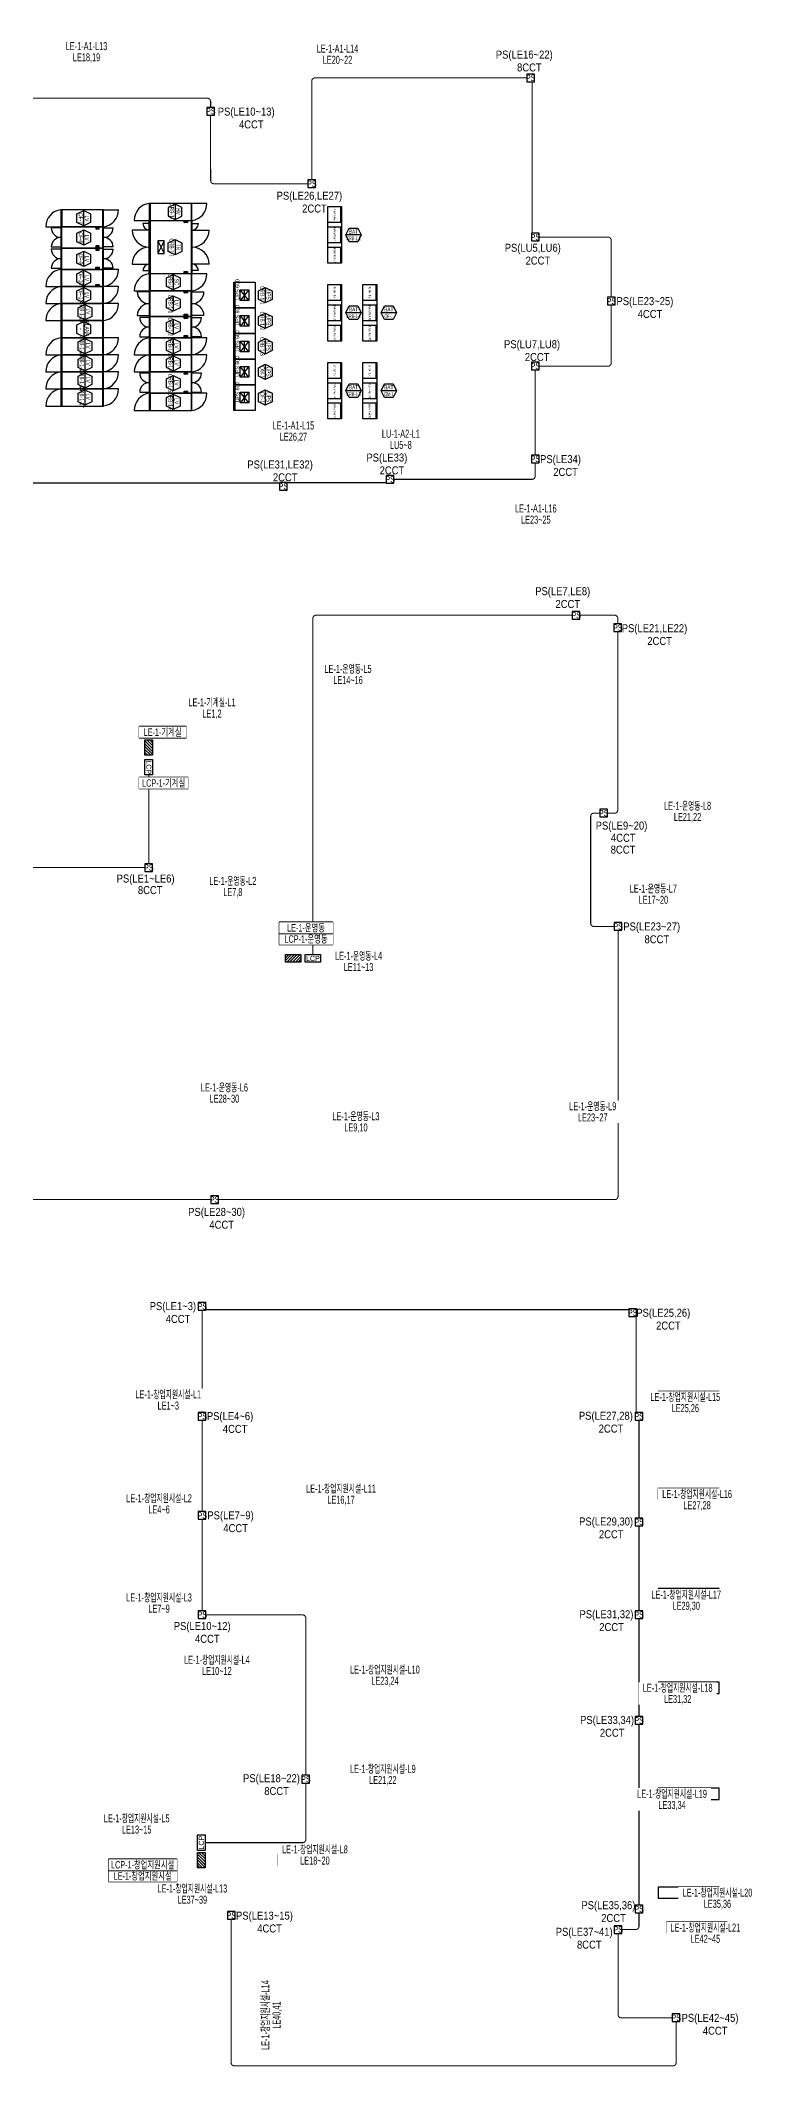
# Model space of a CAD drawing. Header units: millimetres. Extents: x 39625 to 501091, y -351975 to 836145.
# Drawn here: x 144204 to 177737, y -320693 to -225763 of the extents above; entities that cross this region are included whole.
import ezdxf
from ezdxf.enums import TextEntityAlignment as Align

# ---------------------------------------------------------------- set-up
doc = ezdxf.new("R2010")
doc.units = ezdxf.units.MM
doc.header["$LTSCALE"] = 150
doc.set_wipeout_variables(frame=1)
doc.linetypes.add('HIDDEN', pattern=[9.525, 6.35, -3.175])
for name, color, linetype in [('------01 Distribution Panel', 3, 'Continuous'), ('------02 Etc Panel', 3, 'Continuous'), ('------04 Lighting Switch', 2, 'Continuous'), ('-----30 Text', 2, 'Continuous'), ('-----33 Equipment', 8, 'Continuous')]:
    doc.layers.add(name, color=color, linetype=linetype)
doc.styles.add('ELEC', font='Dotum.ttf')

# ---------------------------------------------------------------- blocks, each defined once
blk = doc.blocks.new('12345')
at = {"layer": '-----33 Equipment'}
for p, q in [((397454, 122711, 0), (397454, 121911, 0)), ((399454, 122711, 0), (397454, 122711, 0)), ((397494, 122711), (397494, 121911)), ((398206, 122510, 0), (398526, 122669, 0)), ((398206, 122109, 0), (398206, 122510, 0)), ((398526, 121949, 0), (398526, 122669, 0)), ((398526, 122669, 0), (398846, 122510, 0)), ((398846, 122510, 0), (398846, 122109, 0)), ((399412, 122711), (399412, 121911)), ((399454, 121911, 0), (399454, 122711, 0)), ((399454, 122711, 0), (400154, 122711, 0)), ((401596, 123008, 0), (401596, 122208, 0)), ((403596, 123008, 0), (401596, 123008, 0)), ((401636, 123008), (401636, 122208)), ((402804, 122968), (402484, 122809)), ((402484, 122809), (402484, 122408)), ((402804, 122968), (402804, 122248)), ((403124, 122809), (402804, 122968)), ((403124, 122408), (403124, 122809)), ((403554, 123008), (403554, 122208)), ((403596, 122208, 0), (403596, 123008, 0)), ((404296, 123008), (403596, 123008)), ((409954, 122855), (410604, 122855)), ((409954, 120205), (409954, 122855)), ((410574, 122105), (410574, 122855)), ((410604, 122855), (410604, 120205)), ((396754, 121911, 0), (397454, 121911, 0)), ((397454, 121859, 0), (397006, 121859, 0)), ((397454, 121911, 0), (399454, 121911, 0)), ((399454, 121911, 0), (397454, 121911, 0)), ((397454, 121911, 0), (397454, 120911, 0)), ((397496, 120911), (397496, 121911)), ((398526, 121949, 0), (398206, 122109, 0)), ((398206, 121610, 0), (398526, 121769, 0)), ((398206, 121209, 0), (398206, 121610, 0)), ((398846, 122109, 0), (398526, 121949, 0)), ((398526, 121049, 0), (398526, 121769, 0)), ((398526, 121769, 0), (398846, 121610, 0)), ((398846, 121610, 0), (398846, 121209, 0)), ((399244, 121861, 0), (399094, 121861, 0)), ((399094, 121861, 0), (399094, 121811, 0)), ((399094, 121811), (399244, 121861)), ((399094, 121861), (399244, 121811)), ((399094, 121811, 0), (399244, 121811, 0)), ((399244, 121811, 0), (399244, 121861, 0)), ((399412, 121911), (399412, 120911)), ((399454, 120911, 0), (399454, 121911, 0)), ((399454, 121859, 0), (399902, 121859, 0)), ((401596, 121758), (400796, 121758)), ((400896, 122208), (401596, 122208)), ((401596, 122058), (401296, 122058)), ((401596, 122208, 0), (403596, 122208, 0)), ((401596, 119708, 0), (401596, 122208, 0)), ((401596, 122208, 0), (403596, 122208, 0)), ((401640, 122208), (401640, 119708)), ((402484, 122408), (402804, 122248)), ((402804, 122248), (403124, 122408)), ((403236, 122108, 0), (403236, 122158, 0)), ((403236, 122158, 0), (403386, 122158, 0)), ((403236, 122158), (403386, 122108)), ((403236, 122108), (403386, 122158)), ((403386, 122108, 0), (403236, 122108, 0)), ((403386, 122158, 0), (403386, 122108, 0)), ((403554, 122208), (403554, 119708)), ((403596, 122208, 0), (403596, 119708, 0)), ((403596, 122058), (403896, 122058)), ((403596, 121758), (404396, 121758)), ((410574, 121155), (410574, 121905)), ((410804, 121530), (410963, 121850)), ((411524, 121530), (410804, 121530)), ((410963, 121210), (410804, 121530)), ((410963, 121850), (411364, 121850)), ((411364, 121850), (411524, 121530)), ((411524, 121530), (411364, 121210)), ((397006, 120963, 0), (397454, 120963, 0)), ((397454, 120859, 0), (397006, 120859, 0)), ((397454, 120911, 0), (399454, 120911, 0)), ((399454, 120911, 0), (397454, 120911, 0)), ((397454, 120911, 0), (397454, 119911, 0)), ((397496, 119911), (397496, 120911)), ((398526, 121049, 0), (398206, 121209, 0)), ((398206, 120610, 0), (398526, 120769, 0)), ((398206, 120209, 0), (398206, 120610, 0)), ((398846, 121209, 0), (398526, 121049, 0)), ((398526, 120049, 0), (398526, 120769, 0)), ((398526, 120769, 0), (398846, 120610, 0)), ((398846, 120610, 0), (398846, 120209, 0)), ((399244, 121011, 0), (399094, 121011, 0)), ((399094, 121011, 0), (399094, 120961, 0)), ((399094, 120961), (399244, 121011)), ((399094, 121011), (399244, 120961)), ((399094, 120961, 0), (399244, 120961, 0)), ((399244, 120861, 0), (399094, 120861, 0)), ((399094, 120861, 0), (399094, 120811, 0)), ((399094, 120811), (399244, 120861)), ((399094, 120861), (399244, 120811)), ((399094, 120811, 0), (399244, 120811, 0)), ((399244, 120961, 0), (399244, 121011, 0)), ((399244, 120811, 0), (399244, 120861, 0)), ((399412, 120911), (399412, 119911)), ((399902, 120963, 0), (399454, 120963, 0)), ((399454, 119911, 0), (399454, 120911, 0)), ((399454, 120859, 0), (399902, 120859, 0)), ((399902, 120963, 0), (399902, 120963, 0)), ((402290, 121258, 0), (401990, 121258, 0)), ((401990, 121258, 0), (401990, 120658, 0)), ((402290, 121258), (401990, 120658)), ((401990, 121258), (402290, 120658)), ((401990, 120658, 0), (402290, 120658, 0)), ((402290, 120658, 0), (402290, 121258, 0)), ((402484, 121159), (402804, 121318)), ((402484, 120758), (402484, 121159)), ((402804, 120598), (402484, 120758)), ((402804, 121318), (402804, 120598)), ((402804, 121318), (403124, 121159)), ((403124, 120758), (402804, 120598)), ((403124, 121159), (403124, 120758)), ((410574, 120205), (410574, 120955)), ((411364, 121210), (410963, 121210)), ((397006, 119963, 0), (397454, 119963, 0)), ((397454, 119911, 0), (399454, 119911, 0)), ((399454, 119911, 0), (397454, 119911, 0)), ((397454, 119911, 0), (397454, 119111, 0)), ((397496, 119111), (397496, 119911)), ((398526, 120049, 0), (398206, 120209, 0)), ((398206, 119710, 0), (398526, 119870, 0)), ((398206, 119309, 0), (398206, 119710, 0)), ((398846, 120209, 0), (398526, 120049, 0)), ((398526, 119150, 0), (398526, 119870, 0)), ((398526, 119870, 0), (398846, 119710, 0)), ((398846, 119710, 0), (398846, 119309, 0)), ((399094, 119961, 0), (399094, 120011, 0)), ((399094, 120011, 0), (399244, 120011, 0)), ((399094, 120011), (399244, 119961)), ((399094, 119961), (399244, 120011)), ((399244, 119961, 0), (399094, 119961, 0)), ((399244, 120011, 0), (399244, 119961, 0)), ((399414, 119111), (399414, 119911)), ((399902, 119963, 0), (399454, 119963, 0)), ((399454, 119111, 0), (399454, 119911, 0)), ((400154, 119911, 0), (399454, 119911, 0)), ((399902, 119963, 0), (399902, 119963, 0)), ((400796, 120158), (401596, 120158)), ((401296, 119858), (401596, 119858)), ((401595, 119708, 0), (401595, 118908, 0)), ((403597, 119708, 0), (401595, 119708, 0)), ((403596, 119708, 0), (401596, 119708, 0)), ((401635, 119708), (401635, 118908)), ((402402, 119510), (402722, 119669)), ((402722, 119669), (402722, 118949)), ((402722, 119669), (403042, 119510)), ((403236, 119758, 0), (403236, 119808, 0)), ((403236, 119808, 0), (403386, 119808, 0)), ((403236, 119808), (403386, 119758)), ((403236, 119758), (403386, 119808)), ((403386, 119758, 0), (403236, 119758, 0)), ((403386, 119808, 0), (403386, 119758, 0)), ((403555, 119708), (403555, 118908)), ((404396, 120158), (403596, 120158)), ((403896, 119858), (403596, 119858)), ((403597, 118908, 0), (403597, 119708, 0)), ((404297, 119708), (403597, 119708)), ((410604, 120205), (409954, 120205)), ((396754, 119111, 0), (397454, 119111, 0)), ((397454, 119111, 0), (399454, 119111, 0)), ((399454, 119111, 0), (397454, 119111, 0)), ((397454, 119111, 0), (397454, 118311, 0)), ((397496, 118311), (397496, 119111)), ((398526, 119150, 0), (398206, 119309, 0)), ((398206, 118910, 0), (398526, 119070, 0)), ((398206, 118509, 0), (398206, 118910, 0)), ((398846, 119309, 0), (398526, 119150, 0)), ((398526, 118350, 0), (398526, 119070, 0)), ((398526, 119070, 0), (398846, 118910, 0)), ((398846, 118910, 0), (398846, 118509, 0)), ((399094, 119161, 0), (399094, 119211, 0)), ((399094, 119211, 0), (399244, 119211, 0)), ((399094, 119211), (399244, 119161)), ((399094, 119161), (399244, 119211)), ((399244, 119161, 0), (399094, 119161, 0)), ((399244, 119211, 0), (399244, 119161, 0)), ((399414, 118311), (399414, 119111)), ((399454, 118311, 0), (399454, 119111, 0)), ((400154, 119111, 0), (399454, 119111, 0)), ((400895, 118908), (401595, 118908)), ((401596, 118868), (401036, 118868)), ((401595, 118908, 0), (403597, 118908, 0)), ((403596, 118908, 0), (401596, 118908, 0)), ((401596, 118908, 0), (401596, 117708, 0)), ((401638, 117708), (401638, 118908)), ((402402, 119109), (402402, 119510)), ((402722, 118949), (402402, 119109)), ((402403, 118515), (402723, 118674)), ((403042, 119109), (402722, 118949)), ((402723, 118674), (402723, 117954)), ((402723, 118674), (403043, 118515)), ((403042, 119510), (403042, 119109)), ((403236, 118808, 0), (403236, 118858, 0)), ((403236, 118858, 0), (403386, 118858, 0)), ((403236, 118858), (403386, 118808)), ((403236, 118808), (403386, 118858)), ((403386, 118808, 0), (403236, 118808, 0)), ((403386, 118858, 0), (403386, 118808, 0)), ((403556, 117708), (403556, 118908)), ((403596, 117708, 0), (403596, 118908, 0)), ((403596, 118868), (404156, 118868)), ((405604, 119310), (405604, 118107)), ((406255, 118457), (405853, 118957)), ((406255, 118957), (405853, 118457)), ((406054, 118457), (406054, 118957)), ((406707, 118908, 0), (407027, 119067, 0)), ((406707, 118507, 0), (406707, 118908, 0)), ((407027, 119067, 0), (407027, 118347, 0)), ((407027, 119067, 0), (407347, 118908, 0)), ((407347, 118908, 0), (407347, 118507, 0)), ((409954, 119205), (410604, 119205)), ((409954, 116555), (409954, 119205)), ((410574, 118455), (410574, 119205)), ((410604, 119205), (410604, 116555)), ((411604, 119205), (412254, 119205)), ((411604, 116555), (411604, 119205)), ((412224, 118455), (412224, 119205)), ((412254, 119205), (412254, 116555)), ((396754, 118311, 0), (397454, 118311, 0)), ((397454, 118311, 0), (397454, 117511, 0)), ((399454, 118311, 0), (397454, 118311, 0)), ((397454, 118311, 0), (399454, 118311, 0)), ((397494, 118311), (397494, 117511)), ((398526, 118350, 0), (398206, 118509, 0)), ((398261, 118114, 0), (398581, 118273, 0)), ((398261, 117713, 0), (398261, 118114, 0)), ((398846, 118509, 0), (398526, 118350, 0)), ((398581, 118273, 0), (398581, 117553, 0)), ((398581, 118273, 0), (398901, 118114, 0)), ((398901, 118114, 0), (398901, 117713, 0)), ((399412, 118311), (399412, 117511)), ((399454, 117511, 0), (399454, 118311, 0)), ((400154, 118311, 0), (399454, 118311, 0)), ((401036, 117748), (401596, 117748)), ((402403, 118114), (402403, 118515)), ((402723, 117954), (402403, 118114)), ((403043, 118114), (402723, 117954)), ((403043, 118515), (403043, 118114)), ((403236, 117758, 0), (403236, 117808, 0)), ((403236, 117808, 0), (403386, 117808, 0)), ((403236, 117808), (403386, 117758)), ((403236, 117758), (403386, 117808)), ((403386, 117758, 0), (403236, 117758, 0)), ((403386, 117808, 0), (403386, 117758, 0)), ((404156, 117748), (403596, 117748)), ((404156, 117748), (404156, 117748)), ((405604, 118110), (405604, 116907)), ((406255, 117257), (405853, 117757)), ((406255, 117757), (405853, 117257)), ((406054, 117257), (406054, 117757)), ((407027, 118347, 0), (406707, 118507, 0)), ((406707, 117708, 0), (407027, 117867, 0)), ((407347, 118507, 0), (407027, 118347, 0)), ((407027, 117867, 0), (407027, 117147, 0)), ((407027, 117867, 0), (407347, 117708, 0)), ((410574, 117505), (410574, 118255)), ((410804, 117880), (410963, 118200)), ((411524, 117880), (410804, 117880)), ((410963, 117560), (410804, 117880)), ((410963, 118200), (411364, 118200)), ((411364, 118200), (411524, 117880)), ((411524, 117880), (411364, 117560)), ((412224, 117505), (412224, 118255)), ((412454, 117880), (412613, 118200)), ((413174, 117880), (412454, 117880)), ((412613, 117560), (412454, 117880)), ((412613, 118200), (413014, 118200)), ((413014, 118200), (413174, 117880)), ((413174, 117880), (413014, 117560)), ((396754, 117511, 0), (397454, 117511, 0)), ((397454, 117511, 0), (399454, 117511, 0)), ((397454, 117511, 0), (397454, 116711, 0)), ((399454, 117511, 0), (397454, 117511, 0)), ((397494, 117511), (397494, 116711)), ((398206, 117310, 0), (398526, 117470, 0)), ((398206, 116910, 0), (398206, 117310, 0)), ((398526, 116750, 0), (398206, 116910, 0)), ((398581, 117553, 0), (398261, 117713, 0)), ((398526, 117470, 0), (398526, 116750, 0)), ((398526, 117470, 0), (398846, 117310, 0)), ((398846, 116910, 0), (398526, 116750, 0)), ((398901, 117713, 0), (398581, 117553, 0)), ((398846, 117310, 0), (398846, 116910, 0)), ((399412, 117511), (399412, 116711)), ((399454, 116711, 0), (399454, 117511, 0)), ((401596, 117656), (401148, 117656)), ((403596, 117708, 0), (401596, 117708, 0)), ((401596, 117708, 0), (401596, 116708, 0)), ((401596, 117708, 0), (403596, 117708, 0)), ((401638, 116708), (401638, 117708)), ((402403, 117419), (402723, 117579)), ((402403, 117019), (402403, 117419)), ((402723, 116859), (402403, 117019)), ((402723, 117579), (402723, 116859)), ((402723, 117579), (403043, 117419)), ((403043, 117019), (402723, 116859)), ((403043, 117419), (403043, 117019)), ((403236, 117608, 0), (403236, 117658, 0)), ((403236, 117658, 0), (403386, 117658, 0)), ((403236, 117658), (403386, 117608)), ((403236, 117608), (403386, 117658)), ((403386, 117608, 0), (403236, 117608, 0)), ((403236, 116758, 0), (403236, 116808, 0)), ((403236, 116808, 0), (403386, 116808, 0)), ((403236, 116808), (403386, 116758)), ((403236, 116758), (403386, 116808)), ((403386, 117658, 0), (403386, 117608, 0)), ((403386, 116808, 0), (403386, 116758, 0)), ((403556, 116708), (403556, 117708)), ((403596, 116708, 0), (403596, 117708, 0)), ((403596, 117656), (404044, 117656)), ((405604, 116910), (405604, 115707)), ((406707, 117307, 0), (406707, 117708, 0)), ((407027, 117147, 0), (406707, 117307, 0)), ((407347, 117307, 0), (407027, 117147, 0)), ((407347, 117708, 0), (407347, 117307, 0)), ((410574, 116555), (410574, 117305)), ((411364, 117560), (410963, 117560)), ((412224, 116555), (412224, 117305)), ((413014, 117560), (412613, 117560)), ((396754, 115911, 0), (397454, 115911, 0)), ((397454, 116711, 0), (397454, 115911, 0)), ((399454, 116711, 0), (397454, 116711, 0)), ((397454, 116711, 0), (399454, 116711, 0)), ((397454, 115911, 0), (399454, 115911, 0)), ((397454, 115911, 0), (397454, 115111, 0)), ((399454, 115911, 0), (397454, 115911, 0)), ((397494, 116711), (397494, 115911)), ((397494, 115911), (397494, 115111)), ((398261, 116514, 0), (398581, 116673, 0)), ((398261, 116113, 0), (398261, 116514, 0)), ((398581, 115953, 0), (398261, 116113, 0)), ((398261, 115714, 0), (398581, 115873, 0)), ((398581, 116673, 0), (398581, 115953, 0)), ((398581, 116673, 0), (398901, 116514, 0)), ((398901, 116113, 0), (398581, 115953, 0)), ((398581, 115873, 0), (398581, 115153, 0)), ((398581, 115873, 0), (398901, 115714, 0)), ((398901, 116514, 0), (398901, 116113, 0)), ((399412, 116711), (399412, 115911)), ((399412, 115911), (399412, 115111)), ((399454, 115911, 0), (399454, 116711, 0)), ((400154, 116711, 0), (399454, 116711, 0)), ((399454, 115111, 0), (399454, 115911, 0)), ((400154, 115911, 0), (399454, 115911, 0)), ((400896, 115908), (401596, 115908)), ((401148, 116760), (401596, 116760)), ((401596, 116708, 0), (403596, 116708, 0)), ((401596, 116708, 0), (401596, 115908, 0)), ((403596, 116708, 0), (401596, 116708, 0)), ((401596, 115908, 0), (403596, 115908, 0)), ((401596, 115908, 0), (401596, 115108, 0)), ((403596, 115908, 0), (401596, 115908, 0)), ((401636, 116708), (401636, 115908)), ((401636, 115908), (401636, 115108)), ((402403, 116511), (402723, 116671)), ((402403, 116111), (402403, 116511)), ((402723, 115951), (402403, 116111)), ((402403, 115710), (402723, 115870)), ((402723, 116671), (402723, 115951)), ((402723, 116671), (403043, 116511)), ((403043, 116111), (402723, 115951)), ((402723, 115870), (402723, 115150)), ((402723, 115870), (403043, 115710)), ((403043, 116511), (403043, 116111)), ((403386, 116758, 0), (403236, 116758, 0)), ((403554, 116708), (403554, 115908)), ((403554, 115908), (403554, 115108)), ((404044, 116760), (403596, 116760)), ((403596, 115908, 0), (403596, 116708, 0)), ((404296, 116708), (403596, 116708)), ((403596, 115108, 0), (403596, 115908, 0)), ((404296, 115908), (403596, 115908)), ((404044, 116760), (404044, 116760)), ((406255, 116057), (405853, 116557)), ((406255, 116557), (405853, 116057)), ((406054, 116057), (406054, 116557)), ((406707, 116508, 0), (407027, 116667, 0)), ((406707, 116107, 0), (406707, 116508, 0)), ((407027, 115947, 0), (406707, 116107, 0)), ((407027, 116667, 0), (407027, 115947, 0)), ((407027, 116667, 0), (407347, 116508, 0)), ((407347, 116107, 0), (407027, 115947, 0)), ((407347, 116508, 0), (407347, 116107, 0)), ((410604, 116555), (409954, 116555)), ((412254, 116555), (411604, 116555)), ((396754, 115111, 0), (397454, 115111, 0)), ((397454, 115111, 0), (399454, 115111, 0)), ((397454, 115111, 0), (397454, 114311, 0)), ((399454, 115111, 0), (397454, 115111, 0)), ((397494, 115111), (397494, 114311)), ((398261, 115313, 0), (398261, 115714, 0)), ((398581, 115153, 0), (398261, 115313, 0)), ((398261, 114914, 0), (398581, 115073, 0)), ((398261, 114513, 0), (398261, 114914, 0)), ((398901, 115313, 0), (398581, 115153, 0)), ((398581, 115073, 0), (398581, 114353, 0)), ((398581, 115073, 0), (398901, 114914, 0)), ((398901, 115714, 0), (398901, 115313, 0)), ((398901, 114914, 0), (398901, 114513, 0)), ((399412, 115111), (399412, 114311)), ((399454, 114311, 0), (399454, 115111, 0)), ((400154, 115111, 0), (399454, 115111, 0)), ((400896, 115108), (401596, 115108)), ((401596, 115056), (401148, 115056)), ((401596, 115108, 0), (403596, 115108, 0)), ((403596, 115108, 0), (401596, 115108, 0)), ((401596, 115108, 0), (401596, 114108, 0)), ((401638, 114108), (401638, 115108)), ((402403, 115310), (402403, 115710)), ((402723, 115150), (402403, 115310)), ((402403, 114780), (402723, 114940)), ((403043, 115310), (402723, 115150)), ((402723, 114940), (402723, 114220)), ((402723, 114940), (403043, 114780)), ((403043, 115710), (403043, 115310)), ((403236, 115008, 0), (403236, 115058, 0)), ((403236, 115058, 0), (403386, 115058, 0)), ((403236, 115058), (403386, 115008)), ((403236, 115008), (403386, 115058)), ((403386, 115008, 0), (403236, 115008, 0)), ((403386, 115058, 0), (403386, 115008, 0)), ((403554, 115108), (403554, 114108)), ((403596, 114108, 0), (403596, 115108, 0)), ((404044, 115056), (403596, 115056)), ((405604, 115710), (405604, 114507)), ((406255, 114857), (405853, 115357)), ((406255, 115357), (405853, 114857)), ((406054, 114857), (406054, 115357)), ((406707, 115308, 0), (407027, 115467, 0)), ((406707, 114907, 0), (406707, 115308, 0)), ((407027, 114747, 0), (406707, 114907, 0)), ((407027, 115467, 0), (407027, 114747, 0)), ((407027, 115467, 0), (407347, 115308, 0)), ((407347, 114907, 0), (407027, 114747, 0)), ((407347, 115308, 0), (407347, 114907, 0)), ((409954, 115555), (410604, 115555)), ((409954, 112905), (409954, 115555)), ((410574, 114805), (410574, 115555)), ((410604, 115555), (410604, 112905)), ((411604, 115555), (412254, 115555)), ((411604, 112905), (411604, 115555)), ((412224, 114805), (412224, 115555)), ((412254, 115555), (412254, 112905)), ((396754, 114311, 0), (397454, 114311, 0)), ((397454, 114311, 0), (399454, 114311, 0)), ((397454, 114311, 0), (397454, 113511, 0)), ((399454, 114311, 0), (397454, 114311, 0)), ((397494, 114311), (397494, 113511)), ((398581, 114353, 0), (398261, 114513, 0)), ((398261, 114114, 0), (398581, 114273, 0)), ((398261, 113713, 0), (398261, 114114, 0)), ((398901, 114513, 0), (398581, 114353, 0)), ((398581, 114273, 0), (398581, 113553, 0)), ((398581, 114273, 0), (398901, 114114, 0)), ((398901, 114114, 0), (398901, 113713, 0)), ((399412, 114311), (399412, 113511)), ((399454, 113511, 0), (399454, 114311, 0)), ((400154, 114311, 0), (399454, 114311, 0)), ((401148, 114160), (401596, 114160)), ((401596, 114108, 0), (403596, 114108, 0)), ((401596, 114108, 0), (401596, 113308, 0)), ((403596, 114108, 0), (401596, 114108, 0)), ((401636, 114108), (401636, 113308)), ((402403, 114380), (402403, 114780)), ((402723, 114220), (402403, 114380)), ((402403, 113910), (402723, 114070)), ((403043, 114380), (402723, 114220)), ((402723, 114070), (402723, 113350)), ((402723, 114070), (403043, 113910)), ((403043, 114780), (403043, 114380)), ((403236, 114158, 0), (403236, 114208, 0)), ((403236, 114208, 0), (403386, 114208, 0)), ((403236, 114208), (403386, 114158)), ((403236, 114158), (403386, 114208)), ((403386, 114158, 0), (403236, 114158, 0)), ((403386, 114208, 0), (403386, 114158, 0)), ((403554, 114108), (403554, 113308)), ((403596, 114160), (404044, 114160)), ((403596, 113308, 0), (403596, 114108, 0)), ((404296, 114108), (403596, 114108)), ((404044, 114160), (404044, 114160)), ((405604, 114510), (405604, 113307)), ((406255, 113657), (405853, 114157)), ((406255, 114157), (405853, 113657)), ((406054, 113657), (406054, 114157)), ((406707, 114108, 0), (407027, 114267, 0)), ((406707, 113707, 0), (406707, 114108, 0)), ((407027, 114267, 0), (407027, 113547, 0)), ((407027, 114267, 0), (407347, 114108, 0)), ((407347, 114108, 0), (407347, 113707, 0)), ((410574, 113855), (410574, 114605)), ((410804, 114230), (410963, 114550)), ((411524, 114230), (410804, 114230)), ((410963, 113910), (410804, 114230)), ((410963, 114550), (411364, 114550)), ((411364, 114550), (411524, 114230)), ((411524, 114230), (411364, 113910)), ((412224, 113855), (412224, 114605)), ((412454, 114230), (412613, 114550)), ((413174, 114230), (412454, 114230)), ((412613, 113910), (412454, 114230)), ((412613, 114550), (413014, 114550)), ((413014, 114550), (413174, 114230)), ((413174, 114230), (413014, 113910)), ((396754, 113511, 0), (397454, 113511, 0)), ((397454, 113511, 0), (399454, 113511, 0)), ((398581, 113553, 0), (398261, 113713, 0)), ((398901, 113713, 0), (398581, 113553, 0)), ((400896, 113308), (401596, 113308)), ((401596, 113308, 0), (403596, 113308, 0)), ((402403, 113510), (402403, 113910)), ((402723, 113350), (402403, 113510)), ((403043, 113510), (402723, 113350)), ((403043, 113910), (403043, 113510)), ((407027, 113547, 0), (406707, 113707, 0)), ((407347, 113707, 0), (407027, 113547, 0)), ((410574, 112905), (410574, 113655)), ((411364, 113910), (410963, 113910)), ((412224, 112905), (412224, 113655)), ((413014, 113910), (412613, 113910)), ((410604, 112905), (409954, 112905)), ((412254, 112905), (411604, 112905))]:
    blk.add_line(p, q, dxfattribs=at)
for points in [[(409954, 122855), (410604, 122855), (410604, 122105), (409954, 122105)], [(409954, 121905), (410604, 121905), (410604, 121155), (409954, 121155)], [(409954, 120955), (410604, 120955), (410604, 120205), (409954, 120205)], [(406554, 119307), (406554, 118107), (405554, 118107), (405554, 119307)], [(405853, 118957), (406255, 118957), (406255, 118457), (405853, 118457)], [(409954, 119205), (410604, 119205), (410604, 118455), (409954, 118455)], [(411604, 119205), (412254, 119205), (412254, 118455), (411604, 118455)], [(406554, 118107), (406554, 116907), (405554, 116907), (405554, 118107)], [(405853, 117757), (406255, 117757), (406255, 117257), (405853, 117257)], [(409954, 118255), (410604, 118255), (410604, 117505), (409954, 117505)], [(411604, 118255), (412254, 118255), (412254, 117505), (411604, 117505)], [(406554, 116907), (406554, 115707), (405554, 115707), (405554, 116907)], [(409954, 117305), (410604, 117305), (410604, 116555), (409954, 116555)], [(411604, 117305), (412254, 117305), (412254, 116555), (411604, 116555)], [(405853, 116557), (406255, 116557), (406255, 116057), (405853, 116057)], [(406554, 115707), (406554, 114507), (405554, 114507), (405554, 115707)], [(405853, 115357), (406255, 115357), (406255, 114857), (405853, 114857)], [(409954, 115555), (410604, 115555), (410604, 114805), (409954, 114805)], [(411604, 115555), (412254, 115555), (412254, 114805), (411604, 114805)], [(406554, 114507), (406554, 113307), (405554, 113307), (405554, 114507)], [(405853, 114157), (406255, 114157), (406255, 113657), (405853, 113657)], [(409954, 114605), (410604, 114605), (410604, 113855), (409954, 113855)], [(411604, 114605), (412254, 114605), (412254, 113855), (411604, 113855)], [(409954, 113655), (410604, 113655), (410604, 112905), (409954, 112905)], [(411604, 113655), (412254, 113655), (412254, 112905), (411604, 112905)]]:
    blk.add_lwpolyline(points, close=True, dxfattribs=at)
for centre, radius, start, end in [((397545, 121925, 0), 791, 96.62652, 181.00162), ((399362, 122698, 0), 791, 276.62652, 1.00162), ((401687, 122222), 791, 96.62652, 181.00162), ((403504, 122994), 791, 276.62652, 1.00162), ((397454, 121859, 0), 448, 180, 270), ((399454, 121859, 0), 448, 270, 0), ((401596, 121758), 800, 180, 270), ((401596, 122058), 300, 180, 270), ((403596, 122058), 300, 270, 0), ((403596, 121758), 800, 270, 0), ((397454, 120963, 0), 448, 90, 180), ((397454, 120859, 0), 448, 180, 270), ((399454, 120963, 0), 448, 0, 90), ((399454, 120859, 0), 448, 270, 0), ((401596, 120158), 800, 90, 180), ((403596, 120158), 800, 0, 90), ((397545, 119125, 0), 791, 96.62652, 181.00162), ((397454, 119963, 0), 448, 90, 180), ((399454, 119963, 0), 448, 0, 90), ((399362, 119898, 0), 791, 276.62652, 1.00162), ((401686, 118922), 791, 96.62652, 181.00162), ((401596, 119858), 300, 90, 180), ((403596, 119858), 300, 0, 90), ((403505, 119694), 791, 276.62652, 1.00162), ((397545, 118325, 0), 791, 96.62652, 181.00162), ((399362, 119098, 0), 791, 276.62652, 1.00162), ((401596, 118868), 560, 180, 270), ((403596, 118868), 560, 270, 0), ((397545, 117525, 0), 791, 96.62652, 181.00162), ((399362, 118298, 0), 791, 276.62652, 1.00162), ((401596, 117748), 560, 90, 180), ((403596, 117748), 560, 0, 90), ((401596, 117656), 448, 180, 270), ((401596, 116760), 448, 90, 180), ((403596, 117656), 448, 270, 0), ((403596, 116760), 448, 0, 90), ((397545, 115925, 0), 791, 96.62652, 181.00162), ((397545, 115125, 0), 791, 96.62652, 181.00162), ((399362, 116698, 0), 791, 276.62652, 1.00162), ((399362, 115898, 0), 791, 276.62652, 1.00162), ((401687, 115922), 791, 96.62652, 181.00162), ((401687, 115122), 791, 96.62652, 181.00162), ((403504, 116694), 791, 276.62652, 1.00162), ((403504, 115894), 791, 276.62652, 1.00162), ((397545, 114325, 0), 791, 96.62652, 181.00162), ((399362, 115098, 0), 791, 276.62652, 1.00162), ((401596, 115056), 448, 180, 270), ((403596, 115056), 448, 270, 0), ((397545, 113525, 0), 791, 96.62652, 181.00162), ((399362, 114298, 0), 791, 276.62652, 1.00162), ((401687, 113322), 791, 96.62652, 181.00162), ((401596, 114160), 448, 90, 180), ((403596, 114160), 448, 0, 90), ((403504, 114094), 791, 276.62652, 1.00162)]:
    blk.add_arc(centre, radius, start, end, dxfattribs=at)
at = {"layer": '-----33 Equipment', "style": 'ELEC'}
for s, height, width, p in [('OF-7', 200, 0.7, (398393, 122300, 0)), ('CRB-1-1', 200, 0.7, (402652, 122578)), ('HV', 200, 0.7, (402955, 122625)), ('Junction Box', 100, 0.6, (410279, 122480)), ('OF-8', 200, 0.7, (398393, 121400, 0)), ('LV', 200, 0.7, (398678, 122300, 0)), ('Battery Rack #1', 100, 0.6, (410279, 121530)), ('OF-9', 200, 0.7, (398393, 120400, 0)), ('LV', 200, 0.7, (398678, 121400, 0)), ('CRB-1-1', 200, 0.7, (402645, 120926)), ('TR', 200, 0.7, (402955, 120970)), ('Battery Rack #2', 100, 0.6, (410279, 120580)), ('OF-10', 200, 0.7, (398393, 119500, 0)), ('LV', 200, 0.7, (398678, 120400, 0)), ('CRB-1-1', 200, 0.7, (402588, 119289)), ('OF-11', 200, 0.7, (398393, 118700, 0)), ('LV', 200, 0.7, (398678, 119500, 0)), ('LV', 200, 0.7, (398678, 118700, 0)), ('SC', 200, 0.7, (402873, 119320)), ('CRB-1-1', 200, 0.7, (406893, 118702, 0)), ('UPS', 200, 0.7, (407178, 118724, 0)), ('Junction Box', 100, 0.6, (410279, 118830)), ('Junction Box', 100, 0.6, (411929, 118830)), ('CRB-1-13', 200, 0.7, (398444, 117922, 0)), ('LV', 200, 0.7, (398729, 117939, 0)), ('CRB-1-1', 200, 0.7, (402589, 118294)), ('LV', 200, 0.7, (402874, 118340)), ('CRB-1-2', 200, 0.7, (406893, 117502, 0)), ('Battery Rack #1', 100, 0.6, (410279, 117880)), ('Battery Rack #1', 100, 0.6, (411929, 117880)), ('-', 200, 0.7, (398393, 117122, 0)), ('BLANK', 200, 0.7, (398678, 117136, 0)), ('CRB-1-2', 200, 0.7, (402589, 117225)), ('LV', 200, 0.7, (402874, 117245)), ('UPS', 200, 0.7, (407178, 117524, 0)), ('Battery Rack #2', 100, 0.6, (410279, 116930)), ('Battery Rack #2', 100, 0.6, (411929, 116930)), ('CRB-1-14', 200, 0.7, (398444, 116322, 0)), ('CRB-1-15', 200, 0.7, (398444, 115522, 0)), ('LV', 200, 0.7, (398729, 116339, 0)), ('CRB-1-3', 200, 0.7, (402589, 116316)), ('CRB-1-4', 200, 0.7, (402589, 115522)), ('LV', 200, 0.7, (402874, 116337)), ('CRB-1-3', 200, 0.7, (406893, 116302, 0)), ('UPS', 200, 0.7, (407178, 116324, 0)), ('CRB-1-16', 200, 0.7, (398444, 114722, 0)), ('LV', 200, 0.7, (398729, 115539, 0)), ('CRB-1-5', 200, 0.7, (402589, 114585)), ('LV', 200, 0.7, (402874, 115536)), ('OM-1', 200, 0.7, (406893, 115102, 0)), ('UPS', 200, 0.7, (407178, 115124, 0)), ('Junction Box', 100, 0.6, (410279, 115180)), ('Junction Box', 100, 0.6, (411929, 115180)), ('CRB-1-17', 200, 0.7, (398444, 113922, 0)), ('LV', 200, 0.7, (398729, 114739, 0)), ('LV', 200, 0.7, (398729, 113939, 0)), ('CRB-1-6', 200, 0.7, (402589, 113721)), ('LV', 200, 0.7, (402874, 114606)), ('OF-1', 200, 0.7, (406893, 113902, 0)), ('UPS', 200, 0.7, (407178, 113924, 0)), ('Battery Rack #1', 100, 0.6, (410279, 114230)), ('Battery Rack #1', 100, 0.6, (411929, 114230)), ('LV', 200, 0.7, (402874, 113736)), ('Battery Rack #2', 100, 0.6, (410279, 113280)), ('Battery Rack #2', 100, 0.6, (411929, 113280))]:
    blk.add_text(s, height=height, rotation=270, dxfattribs=dict(at, width=width)).set_placement(p, align=Align.MIDDLE_CENTER)
for s, height, width, p in [('BAT', 200, 0.7, (411164, 121690)), ('CRB-1-1', 180, 0.6, (411164, 121370)), ('CRB-1-2', 180, 0.6, (411164, 117720)), ('BAT', 200, 0.7, (411164, 118040)), ('BAT', 200, 0.7, (412814, 118040)), ('OF-1', 180, 0.6, (412814, 117720)), ('CRB-1-3', 180, 0.6, (411164, 114070)), ('BAT', 200, 0.7, (411164, 114390)), ('OM-1', 180, 0.6, (412814, 114070)), ('BAT', 200, 0.7, (412814, 114390))]:
    blk.add_text(s, height=height, dxfattribs=dict(at, width=width)).set_placement(p, align=Align.MIDDLE_CENTER)
at = {"layer": '-----33 Equipment', "style": 'ELEC', "width": 0.85}
for p in [(405722, 118484), (405722, 117284), (405722, 116084), (405722, 114884), (405722, 113684)]:
    blk.add_text('UPS 600', height=178.2, rotation=90, dxfattribs=at).set_placement(p, align=Align.MIDDLE_LEFT)
blk = doc.blocks.new('ps')
blk.add_lwpolyline([(-79296, 80452), (-79751, 80452), (-79751, 79997), (-79296, 79997)], close=True)
at = {"style": 'ELEC', "width": 0.7}
blk.add_text('PS', height=379.2, dxfattribs=at).set_placement((-79517, 80226), align=Align.MIDDLE_CENTER)
blk = doc.blocks.new('A07')
blk.add_lwpolyline([(-300, 0), (-300, 300), (300, 300), (300, 0)], close=True)
at = {"style": 'ELEC'}
blk.add_text('LCP', height=200, dxfattribs=at).set_placement((0, 150), align=Align.MIDDLE)
blk = doc.blocks.new('A02')
h = blk.add_hatch()
h.set_pattern_fill('ANSI31', color=256, scale=25, style=0)
h.set_pattern_definition([(45, (-2000, -19200), (-56.1266, 56.1266), [])])
h.paths.add_polyline_path([(-300, 300), (-300, 0), (300, 0), (300, 300)])
blk.add_lwpolyline([(300, 0), (-300, 0), (-300, 300), (300, 300)], close=True)

msp = doc.modelspace()

# ---------------------------------------------------------------- linework, layer by layer
at = {"layer": '------01 Distribution Panel', "color": 1}
for points in [[(148821, -260816), (151126, -260816), (151126, -260291), (148821, -260291)], [(173128, -289583), (175983, -289583), (175983, -289058), (173128, -289058)], [(173128, -294131), (175983, -294131), (175983, -293606), (173128, -293606)], [(173128, -298820), (175983, -298820), (175983, -298295), (173128, -298295)], [(173128, -303212), (175983, -303212), (175983, -302687), (173128, -302687)], [(173128, -308176), (175983, -308176), (175983, -307651), (173128, -307651)], [(155329, -311278), (158184, -311278), (158184, -310753), (155329, -310753)], [(173128, -312809), (175983, -312809), (175983, -312284), (173128, -312284)], [(173516, -314448), (176371, -314448), (176371, -313923), (173516, -313923)]]:
    msp.add_lwpolyline(points, close=True, dxfattribs=at)
at = {"color": 30, "linetype": 'HIDDEN', "lineweight": -3, "ltscale": 0.2, "const_width": 50}
for points in [[(156908, -232295), (156908, -227665, -0.414214), (157058, -227515), (166974, -227515)], [(130258, -228470), (152023, -228470, -0.414214), (152173, -228620), (152173, -228895)], [(152160, -229255), (152173, -232326, 0.412993), (152323, -232475), (156729, -232475)], [(170933, -237795), (170933, -235125, 0.414214), (170783, -234975), (167554, -234975)], [(170933, -238155), (170933, -240872, -0.414214), (170783, -241022), (167554, -241022)], [(160754, -246325), (167223, -246325, 0.414214), (167373, -246175), (167373, -245545)], [(156960, -268595), (156960, -252840, -0.414214), (157110, -252690), (169111, -252690)], [(169429, -252690), (171091, -252690, -0.414214), (171241, -252840), (171241, -253070)], [(170754, -261965), (171088, -261965, 0.414214), (171238, -261815), (171238, -253455)], [(109917, -255402), (109917, -264365, 0.414214), (110067, -264515), (149094, -264515)], [(170394, -261965), (170121, -261965, 0.414214), (169971, -262115), (169971, -267125, 0.414214), (170121, -267275), (171074, -267275)], [(152533, -280075), (171103, -280075, 0.414214), (171253, -279925), (171253, -267455)], [(134873, -278995), (134873, -279925, 0.414214), (135023, -280075), (152174, -280075)], [(151954, -299535), (156479, -299535, -0.414214), (156629, -299685), (156629, -307050)], [(156629, -307410), (156629, -310055, -0.414214), (156479, -310205), (151914, -310205)], [(153134, -313795), (153134, -320518, 0.414214), (153284, -320668), (173824, -320668, 0.414214), (173974, -320518), (173974, -318590)], [(171253, -314455), (171253, -318260, 0.414214), (171403, -318410), (173794, -318410)]]:
    msp.add_lwpolyline(points, format="xyb", dxfattribs=at)
for points in [[(167236, -227695), (167236, -234795)], [(167373, -241195), (167373, -245185)], [(155394, -246491), (109113, -246491)], [(155394, -246506), (109113, -246506)], [(160394, -246481), (155754, -246481)], [(149273, -264335), (149273, -260170)], [(151774, -290045), (151774, -285255)], [(172100, -285555), (172100, -290045)], [(172234, -290405), (172234, -294995)], [(151774, -299345), (151774, -295055)], [(172234, -295355), (172234, -299345)], [(172234, -299705), (172234, -304295)], [(172234, -304655), (172234, -313135)]]:
    msp.add_lwpolyline(points, dxfattribs=at)
at = {"color": 30, "linetype": 'HIDDEN', "lineweight": -3, "ltscale": 0.2, "const_width": 50, "elevation": 0}
for points in [[(151954, -285231), (171754, -285231)], [(151774, -294695), (151774, -290405)]]:
    msp.add_lwpolyline(points, dxfattribs=at)
msp.add_lwpolyline([(172234, -313495), (172234, -314125, -0.414214), (172084, -314275), (171433, -314275)], format="xyb", dxfattribs=at)

# ---------------------------------------------------------------- block references
at = {"layer": '------01 Distribution Panel', "xscale": 1.2, "yscale": 1.2, "zscale": 1.2}
for p, rotation in [((149454, -258890), 89.99999999999999), ((156040, -268595), 180), ((151914, -311025), 90)]:
    msp.add_blockref('A02', p, dxfattribs=dict(at, rotation=rotation))
at = {"layer": '------02 Etc Panel', "xscale": 1.2, "yscale": 1.2, "zscale": 1.2}
for p, rotation in [((149094, -259810), 270), ((151914, -310205), 89.99999999999999)]:
    msp.add_blockref('A07', p, dxfattribs=dict(at, rotation=rotation))
at = {"layer": '------04 Lighting Switch', "xscale": 0.790589613177827, "yscale": 0.790589613177827, "zscale": 0.790589613177827}
for p in [(230024, -290940), (215044, -292500), (219779, -295900), (230244, -298400), (233804, -301400), (230244, -304440), (230244, -308790), (218444, -310075), (223444, -309750), (232161, -316115), (234109, -316700), (233444, -325390), (212144, -327940), (234124, -330700), (215224, -343500), (214644, -348500), (234804, -348800), (214644, -353650), (235104, -353650), (214644, -358300), (235104, -358600), (214644, -362950), (235104, -362950), (235104, -367900), (219499, -370655), (235104, -376740), (216004, -377040), (234124, -377700), (236844, -381835)]:
    msp.add_blockref('ps', p, dxfattribs=at)
at = {"layer": '-----33 Equipment'}
msp.add_blockref('12345', (-252300, -356400), dxfattribs=at)

# ---------------------------------------------------------------- texts
at = {"layer": '-----30 Text', "style": 'ELEC', "width": 0.9}
for s, p in [('PS(LE16~22)', (166861, -226469)), ('8CCT', (167100, -227024)), ('PS(LE10~13)', (153836, -229139)), ('4CCT', (154076, -229693)), ('PS(LE26,LE27)', (156797, -233081, 0)), ('2CCT', (157036, -233635, 0)), ('PS(LU5,LU6)', (167259, -235520, 0)), ('2CCT', (167498, -236074, 0)), ('PS(LE23~25)', (172511, -238021)), ('4CCT', (172751, -238576)), ('PS(LU7,LU8)', (167225, -240040, 0)), ('2CCT', (167464, -240594, 0)), ('PS(LE31,LE32)', (155425, -245675, 0)), ('2CCT', (160664, -245904, 0)), ('PS(LE34)', (168558, -245423, 0)), ('2CCT', (168797, -245977, 0)), ('2CCT', (155664, -246229, 0)), ('PS(LE7,LE8)', (168661, -251611, 0)), ('2CCT', (168901, -252165, 0)), ('PS(LE21,LE22)', (172962, -253346, 0)), ('2CCT', (173201, -253900, 0)), ('PS(LE9~20)', (171417, -262595)), ('4CCT', (171497, -263121)), ('8CCT', (171486, -263676)), ('PS(LE1~LE6)', (149125, -265075, 0)), ('8CCT', (149340, -265571)), ('PS(LE23~27)', (172831, -267321)), ('8CCT', (173071, -267876)), ('PS(LE28~30)', (152450, -280696)), ('4CCT', (152690, -281250)), ('PS(LE1~3)', (150404, -285110)), ('4CCT', (150643, -285665)), ('PS(LE25,26)', (173372, -285422)), ('2CCT', (173612, -285977)), ('PS(LE27,28)', (170683, -290248)), ('4CCT', (153319, -290817)), ('2CCT', (170922, -290803)), ('PS(LE7~9)', (153103, -294913)), ('PS(LE29,30)', (170694, -295201)), ('4CCT', (153342, -295467)), ('2CCT', (170934, -295755)), ('PS(LE31,32)', (170711, -299548)), ('2CCT', (170950, -300102)), ('4CCT', (152016, -300654)), ('PS(LE33,34)', (170740, -304501)), ('2CCT', (170979, -305055)), ('PS(LE18~22)', (155021, -307232)), ('8CCT', (155260, -307786)), ('PS(LE35,36)', (170802, -313182)), ('4CCT', (154931, -314226)), ('PS(LE37~41)', (169669, -314429)), ('2CCT', (171042, -313737)), ('8CCT', (169908, -314983)), ('PS(LE42~45)', (175562, -318461)), ('4CCT', (175801, -319016))]:
    msp.add_text(s, height=375, dxfattribs=at).set_placement(p, align=Align.MIDDLE)

# ---------------------------------------------------------------- wipeouts: each hides what was drawn before it
at = {"color": 1}
for points in [[(166275, -247952), (168529, -247952), (168529, -247427), (166275, -247427)], [(150709, -257035), (153764, -257035), (153764, -256510), (150709, -256510)], [(173082, -261882), (175936, -261882), (175936, -261357), (173082, -261357)], [(151783, -265401), (154638, -265401), (154638, -264876), (151783, -264876)], [(156449, -293873), (160104, -293873), (160104, -293348), (156449, -293348)], [(158508, -302357), (162163, -302357), (162163, -301832), (158508, -301832)], [(158508, -307006), (161963, -307006), (161963, -306481), (158508, -306481)], [(146980, -309329), (150435, -309329), (150435, -308804), (146980, -308804)], [(149487, -312615), (153142, -312615), (153142, -312090), (149487, -312090)]]:
    msp.add_wipeout(points, dxfattribs=at)

# ---------------------------------------------------------------- next in the draw order: linework, layer by layer
at = {"layer": '------01 Distribution Panel', "color": 1}
msp.add_lwpolyline([(147389, -312029), (150590, -312029), (150590, -311504), (147389, -311504)], close=True, dxfattribs=at)

# ---------------------------------------------------------------- next in the draw order: wipeouts: each hides what was drawn before it
at = {"color": 1}
msp.add_wipeout([(148821, -260816), (151126, -260816), (151126, -260291), (148821, -260291)], dxfattribs=at).dxf.layer = '------01 Distribution Panel'
for points in [[(145230, -226288), (147485, -226288), (147485, -225763), (145230, -225763)], [(156986, -226404), (159240, -226404), (159240, -225879), (156986, -225879)], [(154922, -244064), (157177, -244064), (157177, -243539), (154922, -243539)], [(159953, -244451), (162208, -244451), (162208, -243926), (159953, -243926)], [(166275, -248477), (168529, -248477), (168529, -247952), (166275, -247952)], [(157178, -255467), (160033, -255467), (160033, -254942), (157178, -254942)], [(150709, -257560), (153764, -257560), (153764, -257035), (150709, -257035)], [(173082, -262407), (175936, -262407), (175936, -261882), (173082, -261882)], [(151783, -265926), (154638, -265926), (154638, -265401), (151783, -265401)], [(171480, -265761), (174335, -265761), (174335, -265236), (171480, -265236)], [(157672, -268913), (160527, -268913), (160527, -268388), (157672, -268388)], [(151388, -275080), (154243, -275080), (154243, -274555), (151388, -274555)], [(157550, -276429), (160404, -276429), (160404, -275904), (157550, -275904)], [(168642, -275960), (171497, -275960), (171497, -275435), (168642, -275435)], [(148459, -289462), (151914, -289462), (151914, -288937), (148459, -288937)], [(172578, -289583), (176233, -289583), (176233, -289058), (172578, -289058)], [(148026, -294329), (151481, -294329), (151481, -293804), (148026, -293804)], [(156449, -294398), (160104, -294398), (160104, -293873), (156449, -293873)], [(173128, -294131), (176783, -294131), (176783, -293606), (173128, -293606)], [(148026, -298979), (151481, -298979), (151481, -298454), (148026, -298454)], [(172620, -298841), (176274, -298841), (176274, -298316), (172620, -298316)], [(150736, -301898), (154191, -301898), (154191, -301373), (150736, -301373)], [(158508, -302882), (162163, -302882), (162163, -302357), (158508, -302357)], [(172219, -303212), (175874, -303212), (175874, -302687), (172219, -302687)], [(158508, -307531), (161963, -307531), (161963, -307006), (158508, -307006)], [(171956, -308176), (175611, -308176), (175611, -307651), (171956, -307651)], [(146980, -309854), (150435, -309854), (150435, -309329), (146980, -309329)], [(155329, -310783), (158784, -310783), (158784, -310258), (155329, -310258)], [(174082, -312809), (177737, -312809), (177737, -312284), (174082, -312284)], [(149487, -313140), (153142, -313140), (153142, -312615), (149487, -312615)], [(173516, -314448), (177171, -314448), (177171, -313923), (173516, -313923)], [(154995, -320112), (154995, -316457), (154470, -316457), (154470, -320112)]]:
    msp.add_wipeout(points, dxfattribs=at)

# ---------------------------------------------------------------- next in the draw order: linework, layer by layer
at = {"layer": '------01 Distribution Panel', "color": 1}
for points in [[(148821, -258433), (151026, -258433), (151026, -257908), (148821, -257908)], [(155383, -268127), (157899, -268127), (157899, -267602), (155383, -267602)]]:
    msp.add_lwpolyline(points, close=True, dxfattribs=at)

# ---------------------------------------------------------------- next in the draw order: texts
at = {"layer": '------01 Distribution Panel', "style": 'ELEC', "width": 0.7}
msp.add_text('LCP-1-기계실', height=350, dxfattribs=at).set_placement((149973, -260553), align=Align.MIDDLE_CENTER)
at = {"layer": '-----30 Text', "style": 'ELEC', "width": 0.9}
msp.add_text('PS(LE13~15)', height=375, dxfattribs=at).set_placement((154692, -313671), align=Align.MIDDLE)
at = {"style": 'ELEC', "width": 0.6}
for s, p in [('LE-1-A1-L16', (167402, -247690)), ('LE23~25', (167402, -248215)), ('LE-1-기계실-L1', (152236, -256773)), ('LE1,2', (152236, -257298)), ('LE-1-운영동-L8', (174509, -261619)), ('LE21,22', (174509, -262144)), ('LE-1-운영동-L2', (153210, -265138)), ('LE7,8', (153210, -265663)), ('LE-1-창업지원시설-L11', (158277, -293611)), ('LE16,17', (158277, -294136)), ('LE-1-창업지원시설-L10', (160335, -302094)), ('LE23,24', (160335, -302619)), ('LE-1-창업지원시설-L9', (160235, -306744)), ('LE21,22', (160235, -307269)), ('LE-1-창업지원시설-L5', (148708, -309066)), ('LE13~15', (148708, -309591)), ('LE37~39', (151315, -312877))]:
    msp.add_text(s, height=375, dxfattribs=at).set_placement(p, align=Align.MIDDLE_CENTER)

# ---------------------------------------------------------------- next in the draw order: wipeouts: each hides what was drawn before it
at = {"color": 1}
msp.add_wipeout([(147389, -312029), (150590, -312029), (150590, -311504), (147389, -311504)], dxfattribs=at).dxf.layer = '------01 Distribution Panel'
for points in [[(145230, -226813), (147485, -226813), (147485, -226288), (145230, -226288)], [(156986, -226929), (159240, -226929), (159240, -226404), (156986, -226404)], [(154922, -244589), (157177, -244589), (157177, -244064), (154922, -244064)], [(159953, -244976), (162208, -244976), (162208, -244451), (159953, -244451)], [(157178, -255992), (160033, -255992), (160033, -255467), (157178, -255467)], [(171480, -266286), (174335, -266286), (174335, -265761), (171480, -265761)], [(157672, -269438), (160527, -269438), (160527, -268913), (157672, -268913)], [(151388, -275605), (154243, -275605), (154243, -275080), (151388, -275080)], [(168642, -276485), (171497, -276485), (171497, -275960), (168642, -275960)], [(157550, -276954), (160404, -276954), (160404, -276429), (157550, -276429)], [(148459, -289987), (151914, -289987), (151914, -289462), (148459, -289462)], [(172578, -290108), (176233, -290108), (176233, -289583), (172578, -289583)], [(173128, -294656), (176783, -294656), (176783, -294131), (173128, -294131)], [(148026, -294854), (151481, -294854), (151481, -294329), (148026, -294329)], [(148026, -299504), (151481, -299504), (151481, -298979), (148026, -298979)], [(172620, -299366), (176274, -299366), (176274, -298841), (172620, -298841)], [(150736, -302423), (154191, -302423), (154191, -301898), (150736, -301898)], [(172219, -303737), (175874, -303737), (175874, -303212), (172219, -303212)], [(171956, -308701), (175611, -308701), (175611, -308176), (171956, -308176)], [(155329, -311308), (158784, -311308), (158784, -310783), (155329, -310783)], [(174082, -313334), (177737, -313334), (177737, -312809), (174082, -312809)], [(173516, -314973), (177171, -314973), (177171, -314448), (173516, -314448)], [(155520, -320112), (155520, -316457), (154995, -316457), (154995, -320112)]]:
    msp.add_wipeout(points, dxfattribs=at)

# ---------------------------------------------------------------- next in the draw order: linework, layer by layer
at = {"layer": '------01 Distribution Panel', "color": 1}
msp.add_lwpolyline([(147389, -311504), (150590, -311504), (150590, -310979), (147389, -310979)], close=True, dxfattribs=at)

# ---------------------------------------------------------------- next in the draw order: block references
at = {"layer": '------02 Etc Panel', "xscale": 1.2, "yscale": 1.2, "zscale": 1.2}
msp.add_blockref('A07', (156960, -268955), dxfattribs=at)

# ---------------------------------------------------------------- next in the draw order: texts
at = {"layer": '-----30 Text', "style": 'ELEC', "width": 0.9}
for s, p in [('PS(LE33)', (160425, -245350, 0)), ('PS(LE4~6)', (153080, -290263)), ('PS(LE10~12)', (151777, -300099))]:
    msp.add_text(s, height=375, dxfattribs=at).set_placement(p, align=Align.MIDDLE)
at = {"style": 'ELEC', "width": 0.6}
for s, p in [('LE-1-A1-L13', (146358, -226025)), ('LE18,19', (146358, -226550)), ('LE-1-A1-L14', (158113, -226141)), ('LE20~22', (158113, -226666)), ('LE-1-A1-L15', (156049, -243801)), ('LE26,27', (156049, -244326)), ('LU-1-A2-L1', (161080, -244188)), ('LU5~8', (161080, -244713)), ('LE-1-운영동-L5', (158606, -255204)), ('LE14~16', (158606, -255729)), ('LE-1-운영동-L7', (172907, -265499)), ('LE17~20', (172907, -266024)), ('LE11~13', (159100, -269176)), ('LE-1-운영동-L6', (152816, -274818)), ('LE28~30', (152816, -275343)), ('LE-1-운영동-L3', (158977, -276166)), ('LE-1-운영동-L9', (170069, -275698)), ('LE23~27', (170069, -276223)), ('LE9,10', (158977, -276691)), ('LE-1-창업지원시설-L1', (150186, -289200)), ('LE1~3', (150186, -289725)), ('LE-1-창업지원시설-L15', (174405, -289321)), ('LE25,26', (174405, -289846)), ('LE-1-창업지원시설-L2', (149754, -294066)), ('LE-1-창업지원시설-L16', (174956, -293869)), ('LE27,28', (174956, -294394)), ('LE4~6', (149754, -294591)), ('LE-1-창업지원시설-L3', (149754, -298716)), ('LE-1-창업지원시설-L17', (174447, -298579)), ('LE29,30', (174447, -299104)), ('LE7~9', (149754, -299241)), ('LE-1-창업지원시설-L4', (152464, -301636)), ('LE10~12', (152464, -302161)), ('LE-1-창업지원시설-L18', (174046, -302950)), ('LE31,32', (174046, -303475)), ('LE-1-창업지원시설-L19', (173783, -307914)), ('LE33,34', (173783, -308439)), ('LE-1-창업지원시설-L8', (157056, -310520)), ('LE18~20', (157056, -311045)), ('LE-1-창업지원시설-L13', (151315, -312352)), ('LE-1-창업지원시설-L20', (175909, -312546)), ('LE35,36', (175909, -313071)), ('LE-1-창업지원시설-L21', (175343, -314185)), ('LE42~45', (175343, -314710))]:
    msp.add_text(s, height=375, dxfattribs=at).set_placement(p, align=Align.MIDDLE_CENTER)
for s, p in [('LE-1-창업지원시설-L14', (154733, -318285)), ('LE40,41', (155258, -318285))]:
    msp.add_text(s, height=375, rotation=90, dxfattribs=at).set_placement(p, align=Align.MIDDLE_CENTER)

# ---------------------------------------------------------------- next in the draw order: wipeouts: each hides what was drawn before it
at = {"color": 1}
msp.add_wipeout([(148821, -258433), (151026, -258433), (151026, -257908), (148821, -257908)], dxfattribs=at).dxf.layer = '------01 Distribution Panel'

# ---------------------------------------------------------------- next in the draw order: texts
at = {"layer": '------01 Distribution Panel', "style": 'ELEC', "width": 0.7}
msp.add_text('LE-1-기계실', height=350, dxfattribs=at).set_placement((149923, -258170), align=Align.MIDDLE_CENTER)

# ---------------------------------------------------------------- next in the draw order: wipeouts: each hides what was drawn before it
at = {"color": 1}
for points in [[(155383, -268127), (157899, -268127), (157899, -267602), (155383, -267602)], [(147389, -311504), (150590, -311504), (150590, -310979), (147389, -310979)]]:
    msp.add_wipeout(points, dxfattribs=at).dxf.layer = '------01 Distribution Panel'

# ---------------------------------------------------------------- next in the draw order: linework, layer by layer
at = {"layer": '------01 Distribution Panel', "color": 1}
msp.add_lwpolyline([(155383, -267602), (157899, -267602), (157899, -267077), (155383, -267077)], close=True, dxfattribs=at)

# ---------------------------------------------------------------- next in the draw order: texts
at = {"layer": '------01 Distribution Panel', "style": 'ELEC', "width": 0.7}
for s, p in [('LCP-1-창업지원시설', (148989, -311241)), ('LE-1-창업지원시설', (148989, -311766))]:
    msp.add_text(s, height=350, dxfattribs=at).set_placement(p, align=Align.MIDDLE_CENTER)
at = {"style": 'ELEC', "width": 0.6}
msp.add_text('LE-1-운영동-L4', height=375, dxfattribs=at).set_placement((159100, -268651), align=Align.MIDDLE_CENTER)

# ---------------------------------------------------------------- next in the draw order: wipeouts: each hides what was drawn before it
at = {"color": 1}
msp.add_wipeout([(155383, -267602), (157899, -267602), (157899, -267077), (155383, -267077)], dxfattribs=at).dxf.layer = '------01 Distribution Panel'

# ---------------------------------------------------------------- next in the draw order: texts
at = {"layer": '------01 Distribution Panel', "style": 'ELEC', "width": 0.7}
for s, p in [('LCP-1-운영동', (156641, -267864)), ('LE-1-운영동', (156641, -267339))]:
    msp.add_text(s, height=350, dxfattribs=at).set_placement(p, align=Align.MIDDLE_CENTER)

doc.saveas('drawing.dxf')
